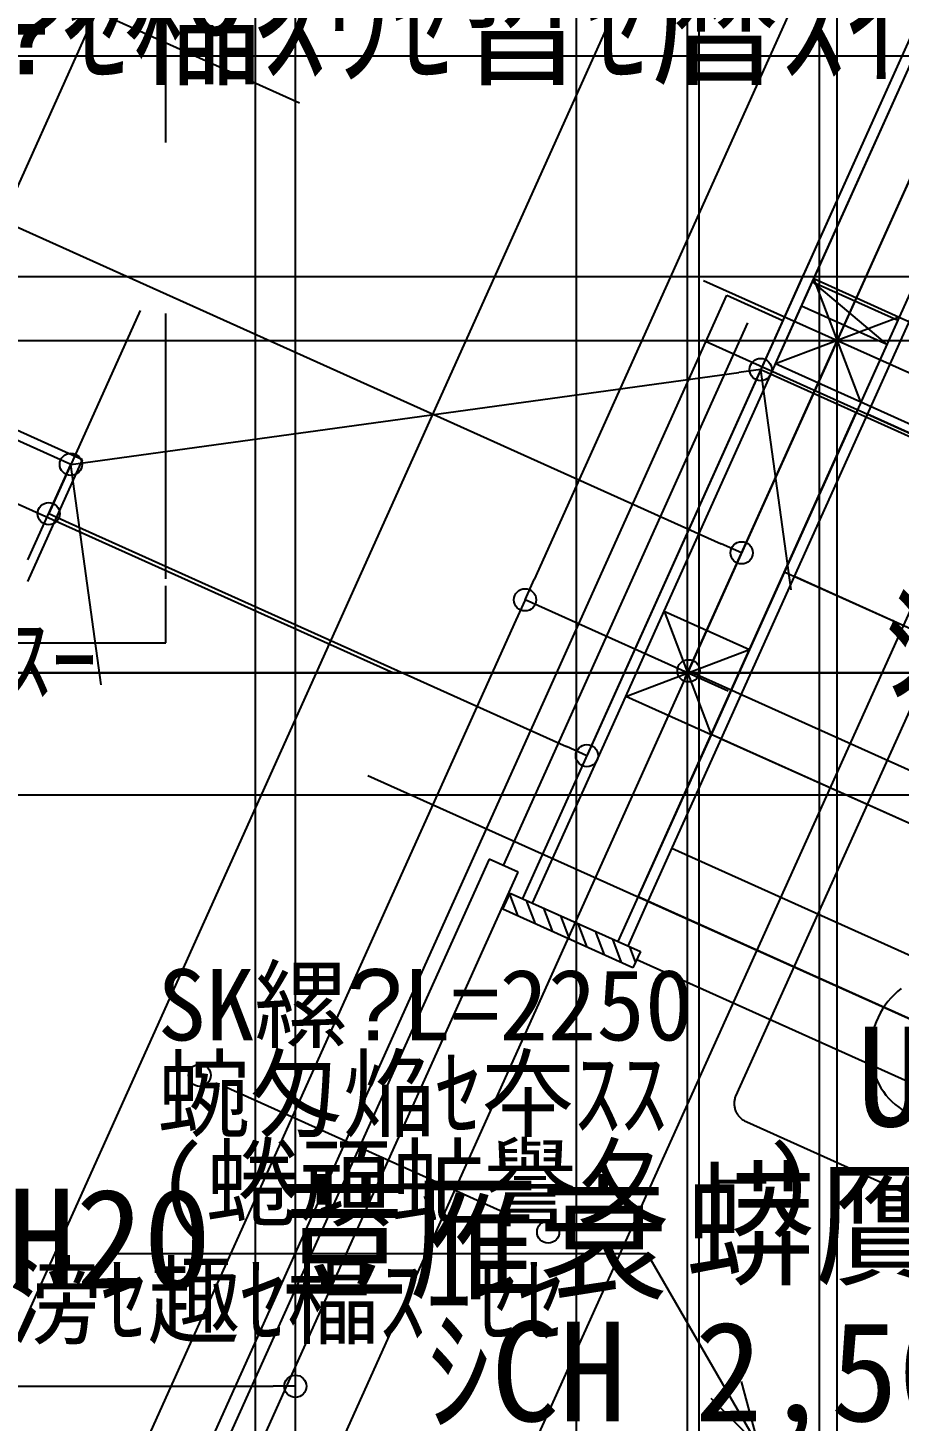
# Model space of a CAD drawing. Header units: metres. Extents: x 10908 to 27249, y 7268 to 22901.
# Drawn here: x 19019 to 19997, y 11873 to 13438 of the extents above; entities that cross this region are included whole.
import ezdxf

# ---------------------------------------------------------------- set-up
doc = ezdxf.new("R2010")
doc.units = ezdxf.units.M

msp = doc.modelspace()

# ---------------------------------------------------------------- linework, layer by layer
at = {"layer": '繝繝ｼ繧ｿ 001_1F'}
for p, q in [((19025.7, 11083.1), (21884.1, 17435.1)), ((18982.7, 11913.8), (19771.1, 13666)), ((19935.4, 13592.1), (19587.3, 12818.5)), ((18484.2, 13449.7), (19797.3, 12858.7)), ((19144.8, 13120.6), (19042.2, 12892.6)), ((19144.8, 13120.6), (19144.8, 13120.6)), ((19776.1, 13087.9), (21038.8, 12517.7)), ((19922.7, 13076.5), (19820.1, 12848.5)), ((19922.7, 13076.5), (19922.7, 13076.5)), ((19841.5, 13054.4), (19646.4, 12620.7)), ((19841.5, 13054.4), (19816.8, 13051)), ((19875.6, 12806.8), (19841.5, 13054.4)), ((19841.5, 13054.4), (19841.5, 13054.4)), ((19841.5, 13054.4), (19841.5, 13054.4)), ((19091.9, 12951.3), (19816.8, 13051)), ((19067.1, 12947.9), (19091.9, 12951.3)), ((19101.2, 12700.3), (19067.1, 12947.9)), ((19863.1, 12944), (19760.5, 12716)), ((19863.1, 12944), (19863.1, 12944)), ((19042.2, 12892.6), (19065, 12882.3)), ((19065, 12882.3), (19623.6, 12631)), ((19820.1, 12848.5), (19797.3, 12858.7)), ((19820.1, 12848.5), (19820.1, 12848.5)), ((19577, 12795.7), (19587.3, 12818.5)), ((19875.6, 12806.8), (19875.6, 12806.8)), ((19577, 12795.7), (19566.8, 12772.9)), ((19805, 12693.1), (19577, 12795.7)), ((19577, 12795.7), (19577, 12795.7)), ((19566.8, 12772.9), (19146.9, 11839.9)), ((19760.5, 12716), (19783.3, 12705.8)), ((19101.2, 12700.3), (19101.2, 12700.3)), ((19783.3, 12705.8), (20567.6, 12352.9)), ((19805, 12693.1), (19805, 12693.1)), ((19805, 12693.1), (19805, 12693.1)), ((19646.4, 12620.7), (19623.6, 12631)), ((19646.4, 12620.7), (19646.4, 12620.7)), ((19400.6, 12598.6), (21006.1, 11876.2)), ((19003.2, 11912.4), (19028.2, 11912.4)), ((19028.2, 11912.4), (19294.1, 11912.4)), ((19319.1, 11912.4), (19294.1, 11912.4)), ((19319.1, 11662.4), (19319.1, 11912.4)), ((19319.1, 11912.4), (19319.1, 11912.4))]:
    msp.add_line(p, q, dxfattribs=at)
for centre in [(19841.5, 13054.4), (19067.1, 12947.9), (19042.2, 12892.6), (19820.1, 12848.5), (19577, 12795.7), (19577, 12795.7), (19760.5, 12716), (19646.4, 12620.7), (19319.1, 11912.4)]:
    msp.add_circle(centre, 12.5, dxfattribs=at)
at = {"layer": '繝繝ｼ繧ｿ 001_2F'}
for p, q in [((19756.7, 12707.6), (21884.1, 17435.1)), ((18484.2, 13449.7), (19797.3, 12858.7)), ((18253.9, 13242.6), (19429.1, 12713.8)), ((18253.9, 13242.6), (19429.1, 12713.8)), ((19067.1, 12947.9), (18419.6, 13239.3)), ((19889.7, 13161.6), (19841.5, 13054.4)), ((19777.3, 13154.6), (21573.3, 12346.4)), ((19144.8, 13120.6), (19042.2, 12892.6)), ((19144.8, 13120.6), (19144.8, 13120.6)), ((19922.7, 13076.5), (19820.1, 12848.5)), ((19922.7, 13076.5), (19922.7, 13076.5)), ((19841.5, 13054.4), (19646.4, 12620.7)), ((19841.5, 13054.4), (19816.8, 13051)), ((19841.5, 13054.4), (20730.7, 12654.3)), ((19875.6, 12806.8), (19841.5, 13054.4)), ((19841.5, 13054.4), (19841.5, 13054.4)), ((19841.5, 13054.4), (19841.5, 13054.4)), ((19091.9, 12951.3), (19816.8, 13051)), ((19018.9, 12840.8), (19067.1, 12947.9)), ((19067.1, 12947.9), (19091.9, 12951.3)), ((19101.2, 12700.3), (19067.1, 12947.9)), ((19863.1, 12944), (19760.5, 12716)), ((19863.1, 12944), (19863.1, 12944)), ((19042.2, 12892.6), (19065, 12882.3)), ((19065, 12882.3), (19623.6, 12631)), ((19820.1, 12848.5), (19797.3, 12858.7)), ((19820.1, 12848.5), (19820.1, 12848.5)), ((19875.6, 12806.8), (19875.6, 12806.8)), ((26319.4, 12713.6), (11602.5, 12713.6)), ((19760.5, 12716), (19783.3, 12705.8)), ((19101.2, 12700.3), (19101.2, 12700.3)), ((19783.3, 12705.8), (20567.6, 12352.9)), ((19646.4, 12620.7), (19623.6, 12631)), ((19646.4, 12620.7), (19646.4, 12620.7)), ((19714.4, 12061.3), (19114.4, 12061.3)), ((19839, 11845.5), (19714.4, 12061.3)), ((19819.6, 11917.9), (19839, 11845.5)), ((19839, 11845.5), (19785.9, 11898.5))]:
    msp.add_line(p, q, dxfattribs=at)
for centre in [(19841.5, 13054.4), (19067.1, 12947.9), (19042.2, 12892.6), (19820.1, 12848.5), (19760.5, 12716), (19646.4, 12620.7)]:
    msp.add_circle(centre, 12.5, dxfattribs=at)
at = {"layer": '繧ｫ繧ｿ繝ｭ繧ｰ驛ｨ蜩(蜴ｨ謌ｿ險ｭ蛯)_2F'}
for p, q in [((20084.4, 12951), (19159.6, 10899.9)), ((20044, 12750.2), (19813.3, 12238.4)), ((19987.7, 12348.4), (19984.3, 12344.5)), ((19991.3, 12352.2), (19987.7, 12348.4)), ((19995.1, 12355.7), (19991.3, 12352.2)), ((19999.1, 12359), (19995.1, 12355.7)), ((19978.3, 12335.9), (19975.6, 12331.4)), ((19981.2, 12340.3), (19978.3, 12335.9)), ((19984.3, 12344.5), (19981.2, 12340.3)), ((19969.4, 12317), (19967.9, 12311.9)), ((19971.2, 12321.9), (19969.4, 12317)), ((19973.3, 12326.7), (19971.2, 12321.9)), ((19975.6, 12331.4), (19973.3, 12326.7)), ((19965.8, 12301.7), (19965.2, 12296.5)), ((19966.7, 12306.8), (19965.8, 12301.7)), ((19967.9, 12311.9), (19966.7, 12306.8)), ((19965.2, 12296.5), (19965, 12291.3)), ((19965, 12291.3), (19965, 12286.1)), ((19965, 12286.1), (19965.4, 12281)), ((19965.4, 12281), (19966, 12275.9)), ((19966, 12275.9), (19967, 12270.9)), ((19967, 12270.9), (19968.3, 12265.9)), ((19968.3, 12265.9), (19969.9, 12261.1)), ((19969.9, 12261.1), (19971.8, 12256.4)), ((19971.8, 12256.4), (19974, 12251.9)), ((19813.3, 12238.4), (19813, 12237.4)), ((19974, 12251.9), (19976.4, 12247.5)), ((19976.4, 12247.5), (19979.2, 12243.3)), ((19979.2, 12243.3), (19982.1, 12239.3)), ((19982.1, 12239.3), (19985.4, 12235.6)), ((19811.9, 12232.2), (19811.8, 12231.1)), ((19811.8, 12231.1), (19811.8, 12230)), ((19811.8, 12230), (19811.8, 12229)), ((19811.8, 12229), (19811.9, 12227.9)), ((19812, 12233.2), (19811.9, 12232.2)), ((19811.9, 12227.9), (19812, 12226.9)), ((19812.2, 12234.3), (19812, 12233.2)), ((19812, 12226.9), (19812.2, 12225.8)), ((19812.4, 12235.4), (19812.2, 12234.3)), ((19812.2, 12225.8), (19812.4, 12224.8)), ((19812.6, 12236.4), (19812.4, 12235.4)), ((19812.4, 12224.8), (19812.6, 12223.8)), ((19813, 12237.4), (19812.6, 12236.4)), ((19812.6, 12223.8), (19813, 12222.8)), ((19813, 12222.8), (19813.3, 12221.8)), ((19985.4, 12235.6), (19988.8, 12232.1)), ((19988.8, 12232.1), (19992.5, 12228.8)), ((19992.5, 12228.8), (19996.4, 12225.8)), ((19996.4, 12225.8), (20000.5, 12223)), ((19813.3, 12221.8), (19813.7, 12220.8)), ((19813.7, 12220.8), (19814.1, 12219.9)), ((19814.1, 12219.9), (19814.6, 12219)), ((19814.6, 12219), (19815.2, 12218.1)), ((19815.2, 12218.1), (19815.7, 12217.2)), ((19815.7, 12217.2), (19816.3, 12216.4)), ((19816.3, 12216.4), (19817, 12215.6)), ((19817, 12215.6), (19817.6, 12214.9)), ((19817.6, 12214.9), (19818.4, 12214.1)), ((19818.4, 12214.1), (19819.1, 12213.5)), ((19819.1, 12213.5), (19819.9, 12212.8)), ((19819.9, 12212.8), (19820.7, 12212.2)), ((19820.7, 12212.2), (19821.5, 12211.7)), ((19821.5, 12211.7), (19822.4, 12211.1)), ((19822.4, 12211.1), (19823.3, 12210.7)), ((19823.3, 12210.7), (19824.2, 12210.2)), ((19824.2, 12210.2), (19825.1, 12209.8)), ((19825.1, 12209.8), (19826.1, 12209.5)), ((19826.1, 12209.5), (20236.1, 12024.6))]:
    msp.add_line(p, q, dxfattribs=at)
at = {"layer": '蜀螢∽ｻ穂ｸ_1F'}
for p, q in [((20063.1, 13546.7), (19574.1, 12460.2)), ((19715.3, 12457.2), (20187.3, 13506.1)), ((19692.7, 12406.9), (19715.3, 12457.2))]:
    msp.add_line(p, q, dxfattribs=at)
at = {"layer": '蜀螢∽ｻ穂ｸ_2F'}
for p, q in [((20669.9, 14895.2), (19841.5, 13054.4)), ((19841.5, 13054.4), (20671.4, 12681))]:
    msp.add_line(p, q, dxfattribs=at)
at = {"layer": '螢_1F'}
for p, q in [((19733.1, 12783), (20058.6, 13506.4)), ((20154.4, 13463.4), (19828.9, 12739.9)), ((19887.3, 13125.7), (19899.6, 13153.1)), ((19899.6, 13153.1), (19995.4, 13110)), ((19899.6, 13153.1), (19983.1, 13082.6)), ((19983.1, 13082.6), (19887.3, 13125.7)), ((19995.4, 13110), (19983.1, 13082.6)), ((19585.5, 12455.1), (19690, 12687.3)), ((19785.8, 12644.2), (19681.3, 12412)), ((20453.2, 12196.2), (19741.9, 12516.3)), ((19702.3, 12391.6), (20399.9, 12077.7))]:
    msp.add_line(p, q, dxfattribs=at)
at = {"layer": '螢_2F'}
for p, q in [((19901.1, 13156.5), (20231.5, 13890.6)), ((19080.3, 12952.9), (18307.5, 13300.7)), ((19996.9, 13113.4), (20731, 12783)), ((20687.9, 12687.3), (19953.8, 13017.6)), ((19018.8, 12816.2), (19080.3, 12952.9))]:
    msp.add_line(p, q, dxfattribs=at)
at = {"layer": '蟒ｺ蜈ｷ(譛ｨ陬ｽ謌ｸ)_1F'}
for p, q in [((19095.7, 13456.3), (19085.5, 13433.5)), ((19323.7, 13353.7), (19095.7, 13456.3)), ((18525.3, 12188.7), (19085.5, 13433.5)), ((19323.7, 13353.7), (19323.7, 13353.7)), ((19222.7, 11847.4), (19803.4, 13137.8)), ((19803.4, 13137.8), (19866.3, 13109.5)), ((19552.9, 12497.2), (19827.2, 13106.8)), ((19536.5, 12504.6), (19245.3, 11857.5)), ((19569.3, 12489.8), (19536.5, 12504.6)), ((19278.2, 11842.8), (19569.3, 12489.8)), ((19552.2, 12448.1), (19560.4, 12466.4)), ((19569.3, 12440.4), (19559.9, 12465.2)), ((19560.4, 12466.4), (19706.4, 12400.7)), ((19588.7, 12431.7), (19578.6, 12458.2)), ((19698.1, 12382.5), (19552.2, 12448.1)), ((19608, 12423), (19598, 12449.5)), ((19627.4, 12414.3), (19617.3, 12440.8)), ((19646.7, 12405.6), (19636.7, 12432.1)), ((19666, 12396.9), (19656, 12423.4)), ((19685.4, 12388.2), (19675.4, 12414.7)), ((19701.1, 12389.1), (19694.7, 12405.9)), ((19706.4, 12400.7), (19698.1, 12382.5)), ((19239.1, 12249.4), (19575.6, 12098))]:
    msp.add_line(p, q, dxfattribs=at)
for centre in [(19211.7, 12261.7), (19602.9, 12085.6)]:
    msp.add_circle(centre, 12.5, dxfattribs=at)
at = {"layer": '譟ｱ_1F'}
for p, q in [((19690, 12687.3), (19733.1, 12783)), ((19733.1, 12783), (19828.9, 12739.9)), ((19733.1, 12783), (19785.8, 12644.2)), ((19690, 12687.3), (19828.9, 12739.9)), ((19828.9, 12739.9), (19785.8, 12644.2)), ((19785.8, 12644.2), (19690, 12687.3))]:
    msp.add_line(p, q, dxfattribs=at)
at = {"layer": '譟ｱ_2F'}
for p, q in [((19858.1, 13060.7), (19901.1, 13156.5)), ((19901.1, 13156.5), (19996.9, 13113.4)), ((19953.8, 13017.6), (19901.1, 13156.5)), ((19996.9, 13113.4), (19858.1, 13060.7)), ((19996.9, 13113.4), (19953.8, 13017.6)), ((19953.8, 13017.6), (19858.1, 13060.7))]:
    msp.add_line(p, q, dxfattribs=at)
at = {"layer": '逡ｳ_1F'}
for p, q in [((19173.7, 13309.3), (19173.7, 14567.5)), ((19173.7, 12819.3), (19173.7, 13117.4)), ((19173.7, 12747.5), (19173.7, 12811.5)), ((18798.7, 12747.5), (19173.7, 12747.5))]:
    msp.add_line(p, q, dxfattribs=at)
at = {"layer": '騾壹ｊ闃ｯ_1F'}
for p, q in [((19274.3, 9325), (19274.3, 22205)), ((19319.1, 10010), (19319.1, 22205)), ((19634.7, 9325), (19634.7, 22205)), ((19759.5, 10010), (19759.5, 22205)), ((19772.5, 9858.3), (19772.5, 22205)), ((19907.5, 10010), (19907.5, 22205)), ((19927.5, 9858.3), (19927.5, 22205)), ((18814.3, 10613.2), (21206.1, 15928.4)), ((13801.7, 13406.7), (24358.1, 13406.7)), ((13801.7, 13158.8), (24358.1, 13158.8)), ((13801.7, 13087), (24358.1, 13087)), ((13801.7, 12713.6), (24358.1, 12713.6)), ((13801.7, 12576.8), (24358.1, 12576.8))]:
    msp.add_line(p, q, dxfattribs=at)
at = {"layer": '騾壹ｊ闃ｯ_2F'}
for p, q in [((19274.3, 9325), (19274.3, 22205)), ((19319.1, 10010), (19319.1, 22205)), ((19634.7, 9325), (19634.7, 22205)), ((19759.5, 10010), (19759.5, 22205)), ((19772.5, 9858.3), (19772.5, 22205)), ((19907.5, 10010), (19907.5, 22205)), ((19927.5, 9858.3), (19927.5, 22205)), ((18814.3, 10613.2), (21206.1, 15928.4)), ((13801.7, 13406.7), (24358.1, 13406.7)), ((13801.7, 13158.8), (24358.1, 13158.8)), ((13801.7, 13087), (24358.1, 13087)), ((13801.7, 12713.6), (24358.1, 12713.6)), ((13801.7, 12576.8), (24358.1, 12576.8))]:
    msp.add_line(p, q, dxfattribs=at)
at = {"layer": '騾壹ｊ闃ｯ_R'}
for p, q in [((19274.3, 9325), (19274.3, 22205)), ((19319.1, 10010), (19319.1, 22205)), ((19634.7, 9325), (19634.7, 22205)), ((19759.5, 10010), (19759.5, 22205)), ((19772.5, 9858.3), (19772.5, 22205)), ((19907.5, 10010), (19907.5, 22205)), ((19927.5, 9858.3), (19927.5, 22205)), ((18814.3, 10613.2), (21206.1, 15928.4)), ((13801.7, 13406.7), (24358.1, 13406.7)), ((13801.7, 13158.8), (24358.1, 13158.8)), ((13801.7, 13087), (24358.1, 13087)), ((13801.7, 12713.6), (24358.1, 12713.6)), ((13801.7, 12576.8), (24358.1, 12576.8))]:
    msp.add_line(p, q, dxfattribs=at)
at = {"layer": '髫取ｮｵ_雕雁\uf8f0ｴ_1F'}
for p, q in [((20574.7, 12728.2), (19961.5, 13004.2)), ((20492.7, 12545.8), (19879.4, 12821.8)), ((20410.6, 12363.5), (19797.3, 12639.4)), ((20328.5, 12181.1), (19715.3, 12457))]:
    msp.add_line(p, q, dxfattribs=at)
at = {"layer": '髫取ｮｵ_雕雁\uf8f0ｴ_2F'}
for p, q in [((19703.9, 12462.2), (19948.7, 13006.2)), ((20492.7, 12545.8), (19868, 12826.9)), ((20410.6, 12363.5), (19785.9, 12644.6)), ((20328.5, 12181.1), (19703.9, 12462.2))]:
    msp.add_line(p, q, dxfattribs=at)

# ---------------------------------------------------------------- texts
at = {"layer": '繝繝ｼ繧ｿ 001_1F'}
for s, p in [('ｾ\x80ｾ橸ｽｳｾ晢ｾ暦ｽｲｾ', (17761.6, 13290.3)), ('H20 荳雁衰', (18996.2, 12022.3))]:
    msp.add_text(s, height=112, dxfattribs=at).set_placement(p)
at = {"layer": '繝繝ｼ繧ｿ 001_2F'}
for s, height, p in [('ｾ\x80ｾ橸ｽｳｾ晢ｾ暦ｽｲｾ', 112, (18903.4, 13386.1)), ('ｾ奇ｾ滂ｽｿｽｺｾ晢ｼ鯉ｾ鯉ｾ滂ｾ假ｾ晢ｾ\x80ｽｰ', 80, (17422.5, 12688.6)), ('SK縲\x80L=2250', 80, (19164.4, 12300.9)), ('蜿匁焔ｾ夲ｽｽ', 80, (19164.4, 12200.9)), ('(蜷頑虻譽夂┌)', 80, (19164.4, 12100.9)), ('ｽｶｽｯｾ鯉ｾ滂ｾ趣ｾ橸ｽｰｾｾ', 80, (17963.2, 12095.9)), ('ｽｶｽｯｾ鯉ｾ滂ｾ趣ｾ橸ｽｰｾｾ', 80, (18581.3, 11968.3))]:
    msp.add_text(s, height=height, dxfattribs=at).set_placement(p)
at = {"layer": '驛ｨ螻_1F'}
for s, p in [('ｼFLﾂｱ0ｼ', (19979.2, 12690.6)), ('蟒贋ｸ', (19757.3, 12038.1)), ('ｼCH 2,500ｼ', (19466, 11873.1))]:
    msp.add_text(s, height=112, dxfattribs=at).set_placement(p)
at = {"layer": '驛ｨ螻_2F'}
msp.add_text('ｼFLﾂｱ0ｼ', height=112, dxfattribs=at).set_placement((18820, 13430.5))
at = {"layer": '髫取ｮｵ_雕雁\uf8f0ｴ_1F'}
msp.add_text('UP', height=112, dxfattribs=at).set_placement((19949.3, 12204.2))

doc.saveas('drawing.dxf')
